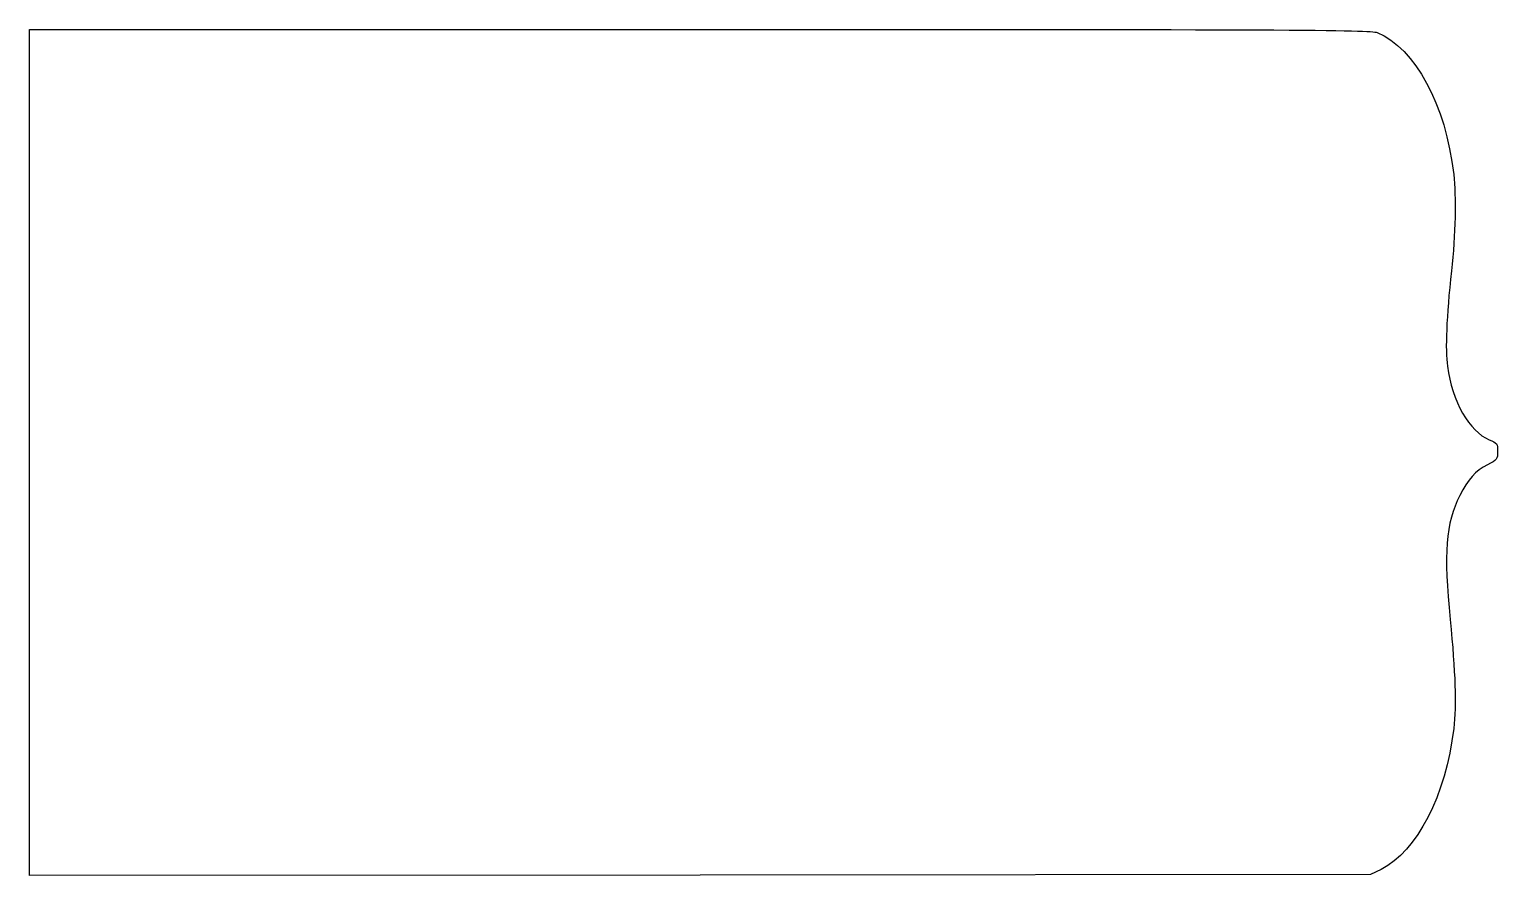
# Model space of a CAD drawing. Header units: centimetres. Extents: x -15.2 to 9.5, y -6.7 to 7.5.
import ezdxf

# ---------------------------------------------------------------- set-up
doc = ezdxf.new("R2010")
doc.units = ezdxf.units.CM
doc.header["$MEASUREMENT"] = 0
doc.layers.add('Layer 1', color=7, linetype='Continuous')

msp = doc.modelspace()

# ---------------------------------------------------------------- linework, layer by layer
at = {"layer": 'Layer 1'}
msp.add_open_spline([(-15.16945, 0.37042), (-15.16945, 0.37042), (-15.16945, -6.73805), (-15.16945, -6.73805), (-15.16945, -6.73805), (-15.16945, -6.73805), (-3.90525, -6.73099), (-3.90525, -6.73099), (-3.90525, -6.73099), (-3.90525, -6.73099), (7.35542, -6.72041), (7.35542, -6.72041), (7.35542, -6.72041), (7.35542, -6.72041), (7.53181, -6.63222), (7.53181, -6.63222), (7.53181, -6.63222), (8.13506, -6.33236), (8.61837, -5.39397), (8.75242, -4.26508), (8.75242, -4.26508), (8.79828, -3.86291), (8.78064, -3.3408), (8.69245, -2.43769), (8.69245, -2.43769), (8.57956, -1.31938), (8.61837, -0.81844), (8.85473, -0.35277), (8.85473, -0.35277), (8.99584, -0.0776), (9.11579, 0.05998), (9.31687, 0.16229), (9.31687, 0.16229), (9.47915, 0.24343), (9.48973, 0.25754), (9.48973, 0.38807), (9.48973, 0.38807), (9.48973, 0.5186), (9.47915, 0.53271), (9.34862, 0.58563), (9.34862, 0.58563), (9.01701, 0.71969), (8.7242, 1.23121), (8.64659, 1.82035), (8.64659, 1.82035), (8.60778, 2.10257), (8.62895, 2.64585), (8.71362, 3.42196), (8.71362, 3.42196), (8.78065, 4.03227), (8.79476, 4.67079), (8.75243, 5.04121), (8.75243, 5.04121), (8.61485, 6.21949), (8.10685, 7.15788), (7.46479, 7.42599), (7.46479, 7.42599), (7.35543, 7.47185), (5.99018, 7.47891), (-3.91582, 7.47891), (-3.91582, 7.47891), (-3.91582, 7.47891), (-15.16943, 7.47891), (-15.16943, 7.47891), (-15.16943, 7.47891), (-15.16943, 7.47891), (-15.16943, 0.37044), (-15.16943, 0.37044), (-15.16943, 0.37044), (-15.16943, 0.37044), (-15.16945, 0.37042), (-15.16945, 0.37042)], degree=3, knots=[0, 0, 0, 0, 0.05263158, 0.05263158, 0.05263158, 0.05263158, 0.10526316, 0.10526316, 0.10526316, 0.10526316, 0.15789474, 0.15789474, 0.15789474, 0.15789474, 0.21052632, 0.21052632, 0.21052632, 0.21052632, 0.26315789, 0.26315789, 0.26315789, 0.26315789, 0.31578947, 0.31578947, 0.31578947, 0.31578947, 0.36842105, 0.36842105, 0.36842105, 0.36842105, 0.42105263, 0.42105263, 0.42105263, 0.42105263, 0.47368421, 0.47368421, 0.47368421, 0.47368421, 0.52631579, 0.52631579, 0.52631579, 0.52631579, 0.57894737, 0.57894737, 0.57894737, 0.57894737, 0.63157895, 0.63157895, 0.63157895, 0.63157895, 0.68421053, 0.68421053, 0.68421053, 0.68421053, 0.73684211, 0.73684211, 0.73684211, 0.73684211, 0.78947368, 0.78947368, 0.78947368, 0.78947368, 0.84210526, 0.84210526, 0.84210526, 0.84210526, 0.89473684, 0.89473684, 0.89473684, 0.89473684, 1, 1, 1, 1], dxfattribs=at)

doc.saveas('drawing.dxf')
